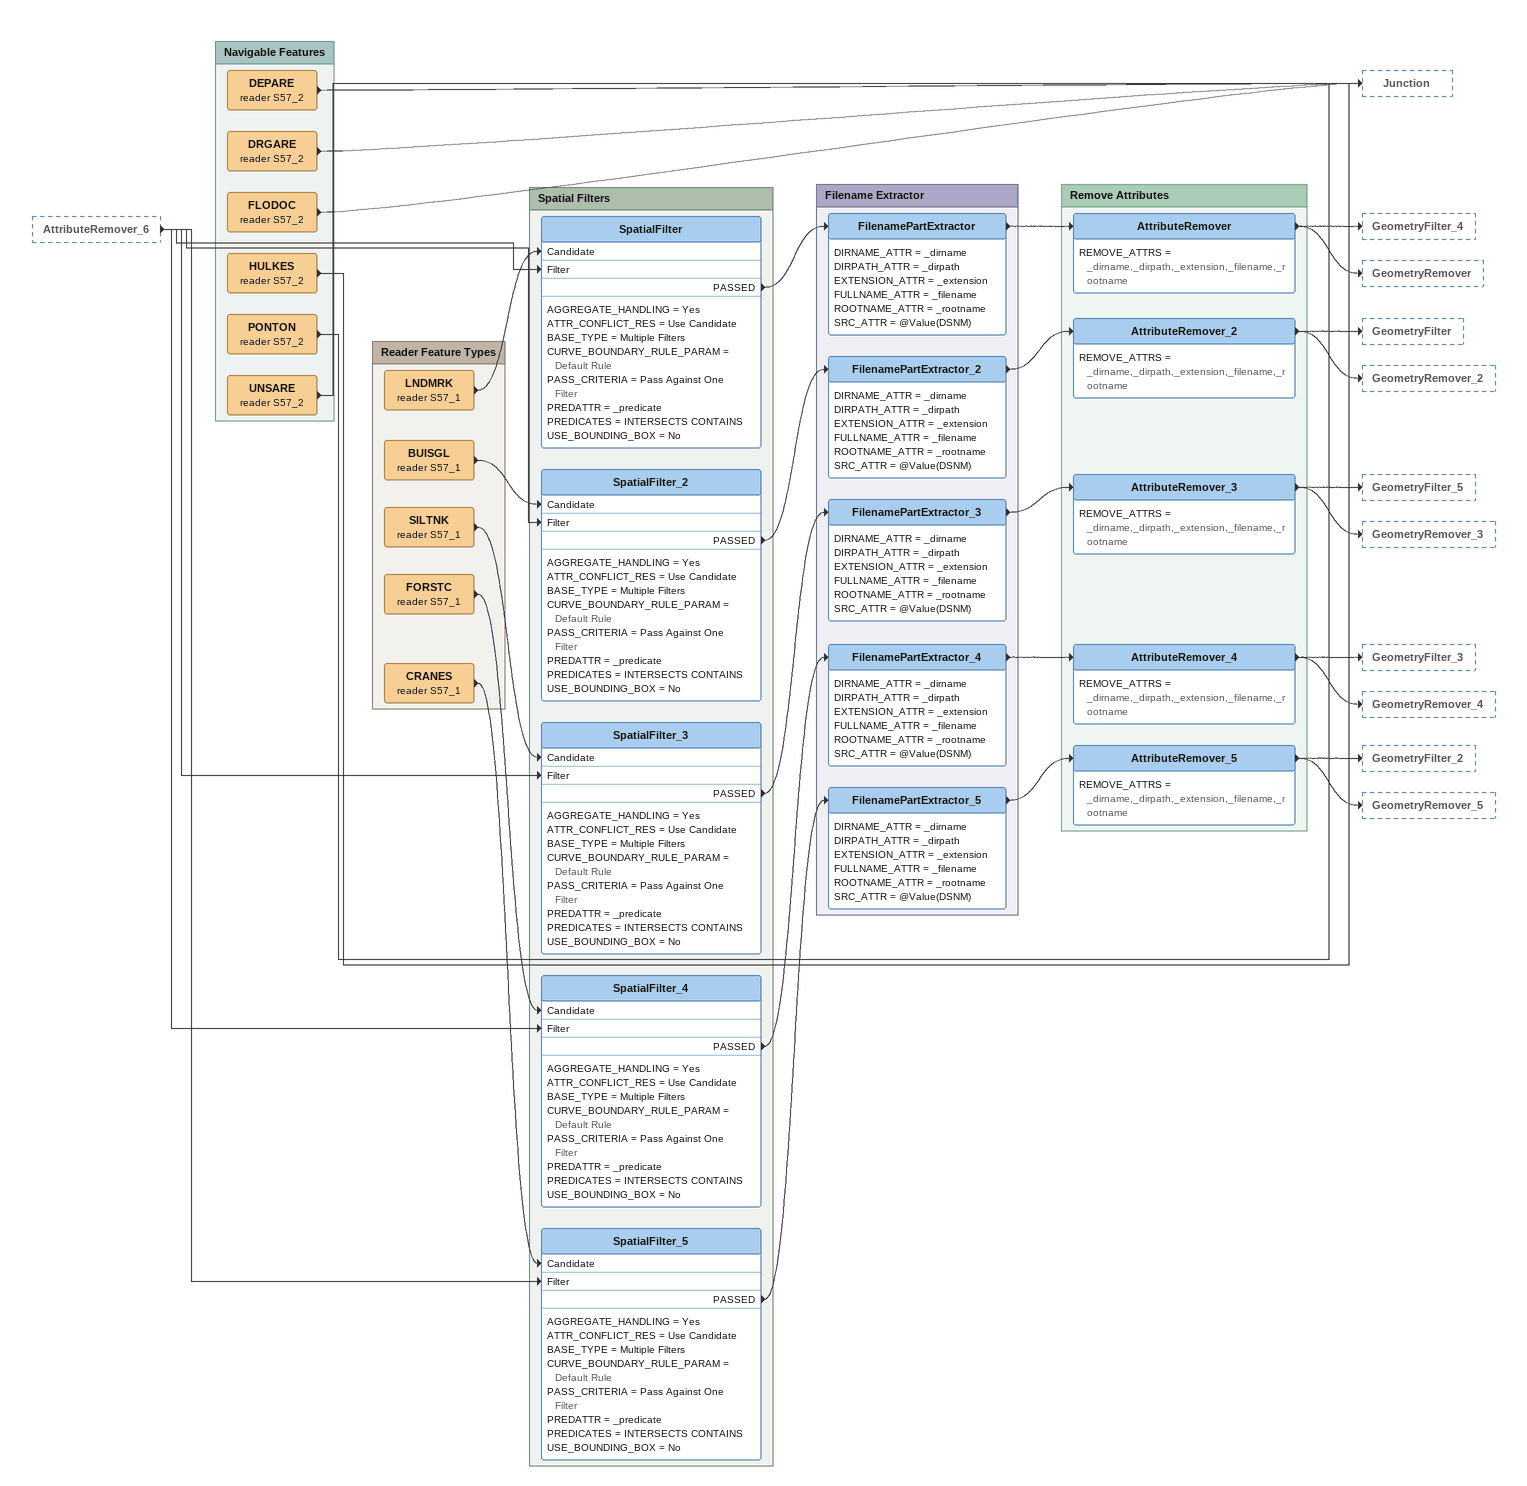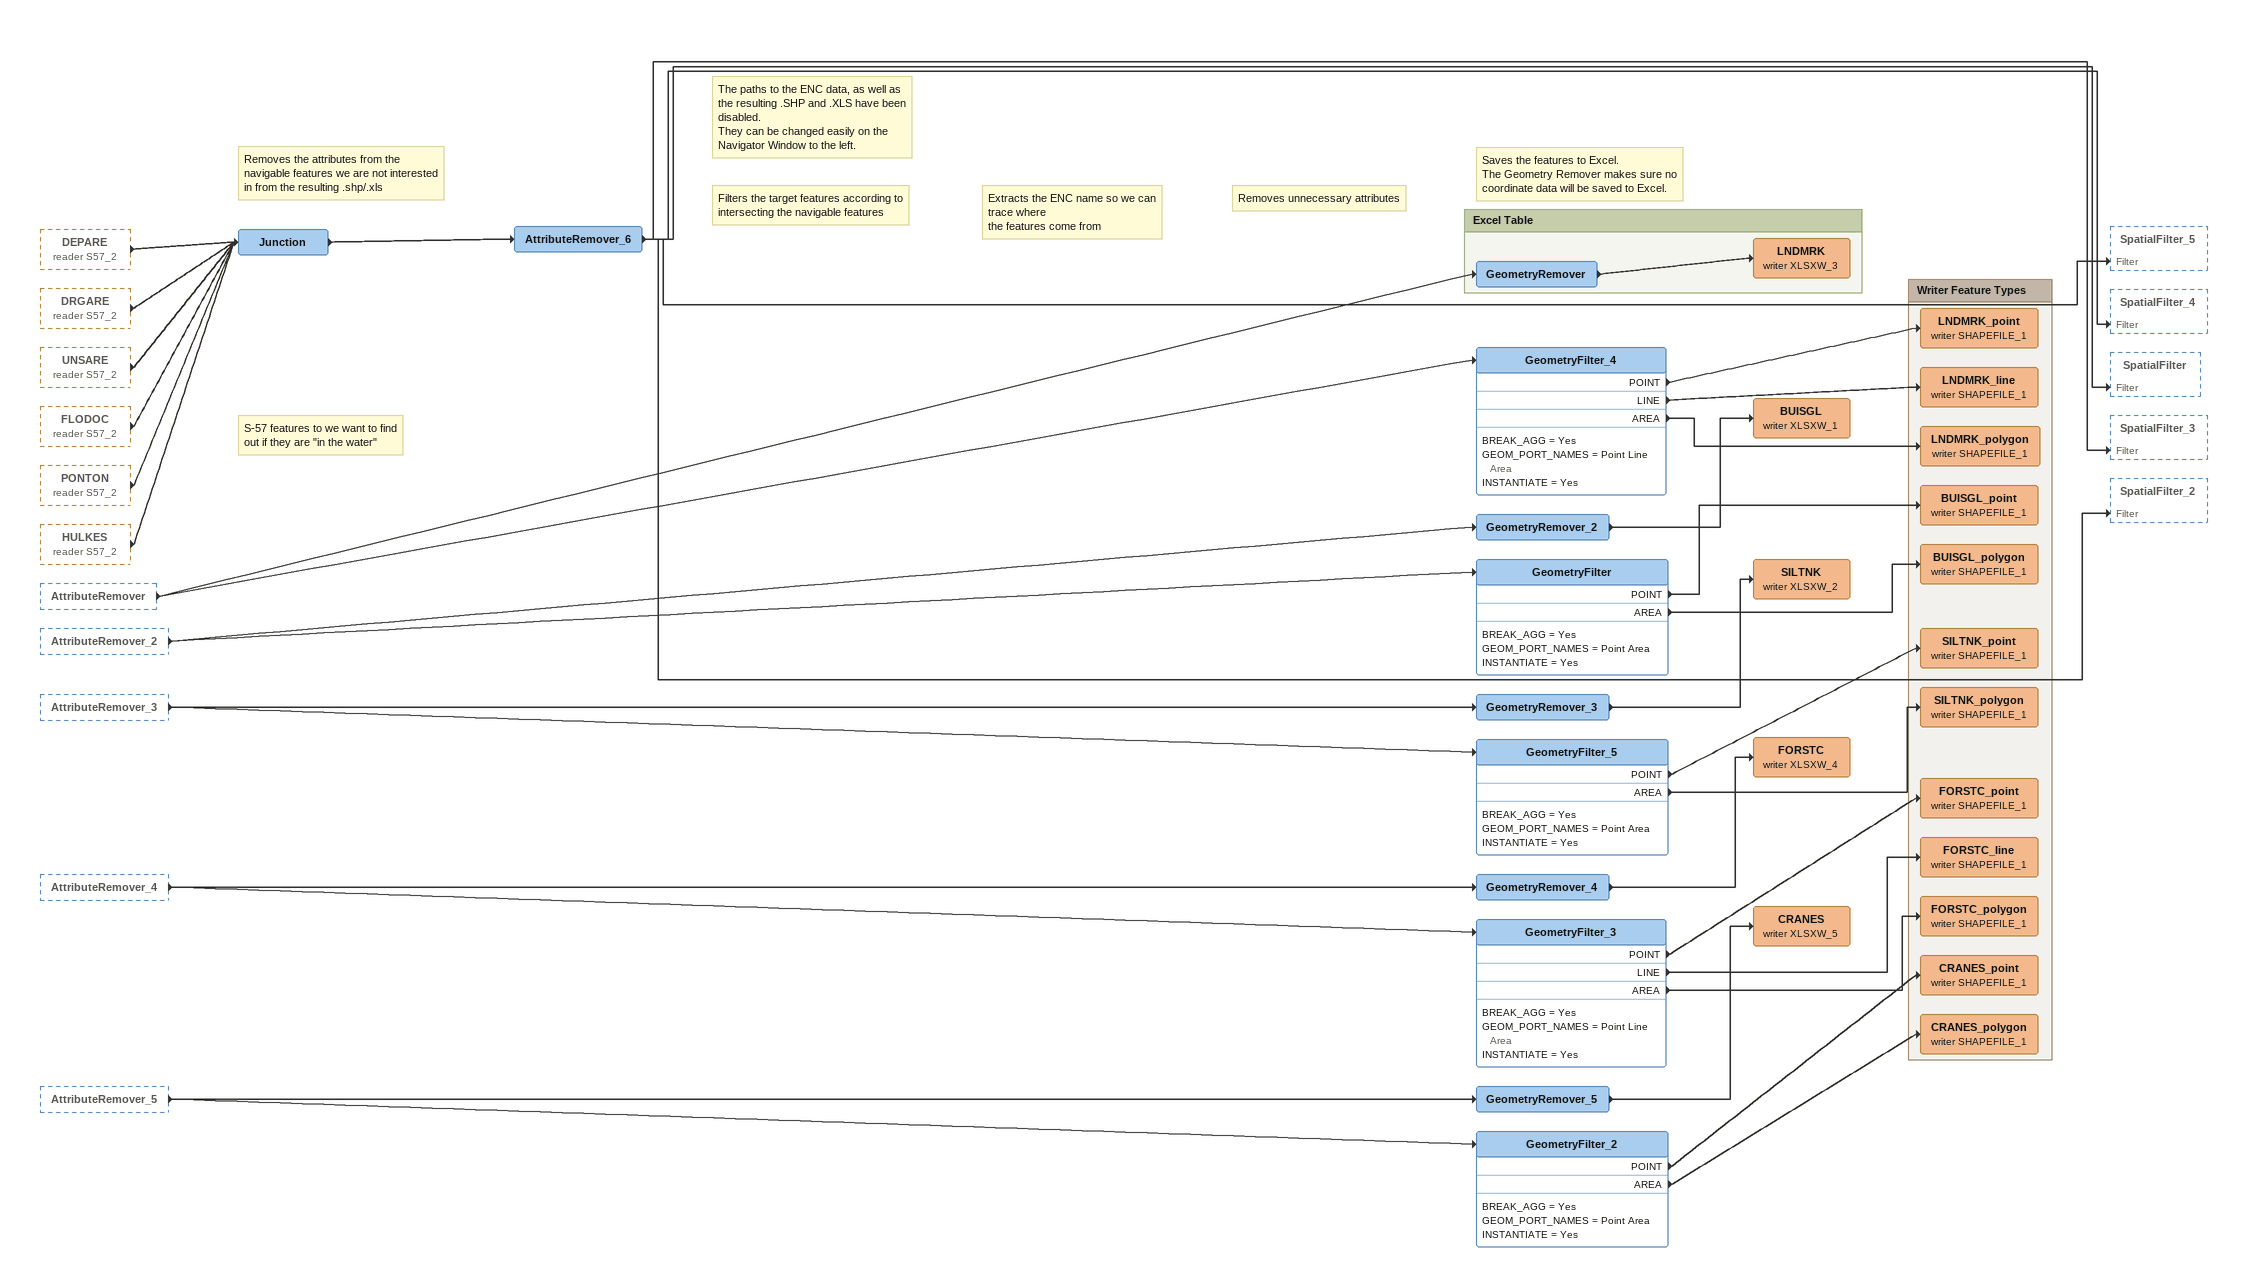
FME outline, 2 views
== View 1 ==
AttributeRemover_6 [outside]
    -> SpatialFilter_5 [Filter]
    -> SpatialFilter_4 [Filter]
    -> SpatialFilter [Filter]
    -> SpatialFilter_3 [Filter]
    -> SpatialFilter_2 [Filter]

Bookmark: Navigable Features
DEPARE (reader S57_2)
    -> Junction
DRGARE (reader S57_2)
    -> Junction
FLODOC (reader S57_2)
    -> Junction
HULKES (reader S57_2)
    -> Junction
PONTON (reader S57_2)
    -> Junction
UNSARE (reader S57_2)
    -> Junction

Bookmark: Reader Feature Types
LNDMRK (reader S57_1)
    -> SpatialFilter [Candidate]
BUISGL (reader S57_1)
    -> SpatialFilter_2 [Candidate]
SILTNK (reader S57_1)
    -> SpatialFilter_3 [Candidate]
FORSTC (reader S57_1)
    -> SpatialFilter_4 [Candidate]
CRANES (reader S57_1)
    -> SpatialFilter_5 [Candidate]

Bookmark: Spatial Filters
SpatialFilter
    AGGREGATE_HANDLING = Yes
    ATTR_CONFLICT_RES = Use Candidate
    BASE_TYPE = Multiple Filters
    CURVE_BOUNDARY_RULE_PARAM = Default Rule
    PASS_CRITERIA = Pass Against One Filter
    PREDATTR = _predicate
    PREDICATES = INTERSECTS CONTAINS
    USE_BOUNDING_BOX = No
    PASSED -> FilenamePartExtractor
SpatialFilter_2
    AGGREGATE_HANDLING = Yes
    ATTR_CONFLICT_RES = Use Candidate
    BASE_TYPE = Multiple Filters
    CURVE_BOUNDARY_RULE_PARAM = Default Rule
    PASS_CRITERIA = Pass Against One Filter
    PREDATTR = _predicate
    PREDICATES = INTERSECTS CONTAINS
    USE_BOUNDING_BOX = No
    PASSED -> FilenamePartExtractor_2
SpatialFilter_3
    AGGREGATE_HANDLING = Yes
    ATTR_CONFLICT_RES = Use Candidate
    BASE_TYPE = Multiple Filters
    CURVE_BOUNDARY_RULE_PARAM = Default Rule
    PASS_CRITERIA = Pass Against One Filter
    PREDATTR = _predicate
    PREDICATES = INTERSECTS CONTAINS
    USE_BOUNDING_BOX = No
    PASSED -> FilenamePartExtractor_3
SpatialFilter_4
    AGGREGATE_HANDLING = Yes
    ATTR_CONFLICT_RES = Use Candidate
    BASE_TYPE = Multiple Filters
    CURVE_BOUNDARY_RULE_PARAM = Default Rule
    PASS_CRITERIA = Pass Against One Filter
    PREDATTR = _predicate
    PREDICATES = INTERSECTS CONTAINS
    USE_BOUNDING_BOX = No
    PASSED -> FilenamePartExtractor_4
SpatialFilter_5
    AGGREGATE_HANDLING = Yes
    ATTR_CONFLICT_RES = Use Candidate
    BASE_TYPE = Multiple Filters
    CURVE_BOUNDARY_RULE_PARAM = Default Rule
    PASS_CRITERIA = Pass Against One Filter
    PREDATTR = _predicate
    PREDICATES = INTERSECTS CONTAINS
    USE_BOUNDING_BOX = No
    PASSED -> FilenamePartExtractor_5

Bookmark: Filename Extractor
FilenamePartExtractor
    DIRNAME_ATTR = _dirname
    DIRPATH_ATTR = _dirpath
    EXTENSION_ATTR = _extension
    FULLNAME_ATTR = _filename
    ROOTNAME_ATTR = _rootname
    SRC_ATTR = @Value(DSNM)
    -> AttributeRemover
FilenamePartExtractor_2
    DIRNAME_ATTR = _dirname
    DIRPATH_ATTR = _dirpath
    EXTENSION_ATTR = _extension
    FULLNAME_ATTR = _filename
    ROOTNAME_ATTR = _rootname
    SRC_ATTR = @Value(DSNM)
    -> AttributeRemover_2
FilenamePartExtractor_3
    DIRNAME_ATTR = _dirname
    DIRPATH_ATTR = _dirpath
    EXTENSION_ATTR = _extension
    FULLNAME_ATTR = _filename
    ROOTNAME_ATTR = _rootname
    SRC_ATTR = @Value(DSNM)
    -> AttributeRemover_3
FilenamePartExtractor_4
    DIRNAME_ATTR = _dirname
    DIRPATH_ATTR = _dirpath
    EXTENSION_ATTR = _extension
    FULLNAME_ATTR = _filename
    ROOTNAME_ATTR = _rootname
    SRC_ATTR = @Value(DSNM)
    -> AttributeRemover_4
FilenamePartExtractor_5
    DIRNAME_ATTR = _dirname
    DIRPATH_ATTR = _dirpath
    EXTENSION_ATTR = _extension
    FULLNAME_ATTR = _filename
    ROOTNAME_ATTR = _rootname
    SRC_ATTR = @Value(DSNM)
    -> AttributeRemover_5

Bookmark: Remove Attributes
AttributeRemover
    REMOVE_ATTRS = _dirname,_dirpath,_extension,_filename,_rootname
    -> GeometryFilter_4
    -> GeometryRemover
AttributeRemover_2
    REMOVE_ATTRS = _dirname,_dirpath,_extension,_filename,_rootname
    -> GeometryFilter
    -> GeometryRemover_2
AttributeRemover_3
    REMOVE_ATTRS = _dirname,_dirpath,_extension,_filename,_rootname
    -> GeometryFilter_5
    -> GeometryRemover_3
AttributeRemover_4
    REMOVE_ATTRS = _dirname,_dirpath,_extension,_filename,_rootname
    -> GeometryFilter_3
    -> GeometryRemover_4
AttributeRemover_5
    REMOVE_ATTRS = _dirname,_dirpath,_extension,_filename,_rootname
    -> GeometryFilter_2
    -> GeometryRemover_5

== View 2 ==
DEPARE (reader S57_2) [outside]
    -> Junction
DRGARE (reader S57_2) [outside]
    -> Junction
UNSARE (reader S57_2) [outside]
    -> Junction
FLODOC (reader S57_2) [outside]
    -> Junction
PONTON (reader S57_2) [outside]
    -> Junction
HULKES (reader S57_2) [outside]
    -> Junction
AttributeRemover [outside]
    -> GeometryFilter_4
    -> GeometryRemover
AttributeRemover_2 [outside]
    -> GeometryFilter
    -> GeometryRemover_2
AttributeRemover_3 [outside]
    -> GeometryFilter_5
    -> GeometryRemover_3
AttributeRemover_4 [outside]
    -> GeometryFilter_3
    -> GeometryRemover_4
AttributeRemover_5 [outside]
    -> GeometryFilter_2
    -> GeometryRemover_5
Note: S-57 features to we want to find / out if they are "in the water"
Junction
    -> AttributeRemover_6
Note: Removes the attributes from the navigable features we are not interested in from the resulting .shp/.xls
Note: The paths to the ENC data, as well as the resulting .SHP and .XLS have been disabled. / They can be changed easily on the Navigator Window to the left.
Note: Filters the target features according to intersecting the navigable features
Note: Extracts the ENC name so we can trace where / the features come from
AttributeRemover_6
    -> SpatialFilter_5 [Filter]
    -> SpatialFilter_4 [Filter]
    -> SpatialFilter [Filter]
    -> SpatialFilter_3 [Filter]
    -> SpatialFilter_2 [Filter]
Note: Removes unnecessary attributes
Note: Saves the features to Excel. / The Geometry Remover makes sure no / coordinate data will be saved to Excel.
GeometryFilter_4
    BREAK_AGG = Yes
    GEOM_PORT_NAMES = Point Line Area
    INSTANTIATE = Yes
    POINT -> LNDMRK_point (writer SHAPEFILE_1)
    LINE -> LNDMRK_line (writer SHAPEFILE_1)
    AREA -> LNDMRK_polygon (writer SHAPEFILE_1)
GeometryRemover_2
    -> BUISGL (writer XLSXW_1)
BUISGL (writer XLSXW_1)
GeometryFilter
    BREAK_AGG = Yes
    GEOM_PORT_NAMES = Point Area
    INSTANTIATE = Yes
    POINT -> BUISGL_point (writer SHAPEFILE_1)
    AREA -> BUISGL_polygon (writer SHAPEFILE_1)
GeometryRemover_3
    -> SILTNK (writer XLSXW_2)
SILTNK (writer XLSXW_2)
GeometryFilter_5
    BREAK_AGG = Yes
    GEOM_PORT_NAMES = Point Area
    INSTANTIATE = Yes
    POINT -> SILTNK_point (writer SHAPEFILE_1)
    AREA -> SILTNK_polygon (writer SHAPEFILE_1)
GeometryRemover_4
    -> FORSTC (writer XLSXW_4)
FORSTC (writer XLSXW_4)
GeometryFilter_3
    BREAK_AGG = Yes
    GEOM_PORT_NAMES = Point Line Area
    INSTANTIATE = Yes
    POINT -> FORSTC_point (writer SHAPEFILE_1)
    LINE -> FORSTC_line (writer SHAPEFILE_1)
    AREA -> FORSTC_polygon (writer SHAPEFILE_1)
GeometryRemover_5
    -> CRANES (writer XLSXW_5)
CRANES (writer XLSXW_5)
GeometryFilter_2
    BREAK_AGG = Yes
    GEOM_PORT_NAMES = Point Area
    INSTANTIATE = Yes
    POINT -> CRANES_point (writer SHAPEFILE_1)
    AREA -> CRANES_polygon (writer SHAPEFILE_1)

Bookmark: Excel Table
GeometryRemover
    -> LNDMRK (writer XLSXW_3)
LNDMRK (writer XLSXW_3)

Bookmark: Writer Feature Types
LNDMRK_point (writer SHAPEFILE_1)
LNDMRK_line (writer SHAPEFILE_1)
LNDMRK_polygon (writer SHAPEFILE_1)
BUISGL_point (writer SHAPEFILE_1)
BUISGL_polygon (writer SHAPEFILE_1)
SILTNK_point (writer SHAPEFILE_1)
SILTNK_polygon (writer SHAPEFILE_1)
FORSTC_point (writer SHAPEFILE_1)
FORSTC_line (writer SHAPEFILE_1)
FORSTC_polygon (writer SHAPEFILE_1)
CRANES_point (writer SHAPEFILE_1)
CRANES_polygon (writer SHAPEFILE_1)
